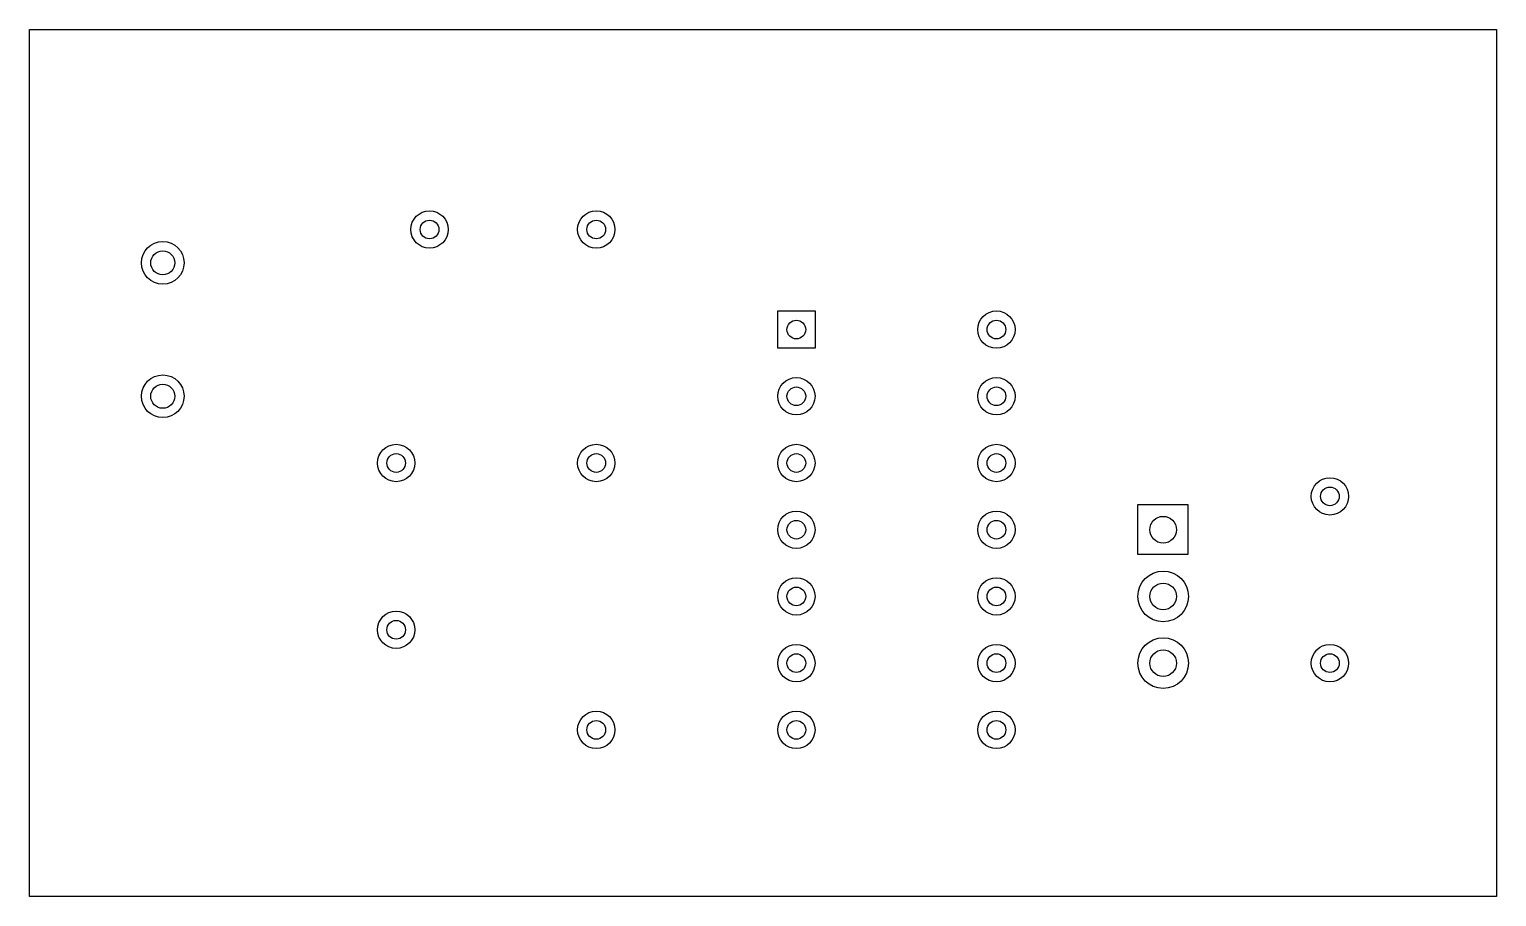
# Model space of a CAD drawing. Extents: x 0 to 55.9, y 0 to 33.
import ezdxf

# ---------------------------------------------------------------- set-up
doc = ezdxf.new("R2010")
doc.units = 0
doc.layers.get('0').update_dxf_attribs({"linetype": 'CONTINUOUS'})

msp = doc.modelspace()

# ---------------------------------------------------------------- linework, layer by layer
at = {"color": 7}
for p, q in [((0, 33.02), (55.88, 33.02)), ((0, 0), (0, 33.02)), ((55.88, 33.02), (55.88, 0)), ((28.499, 22.301), (29.921, 22.301)), ((28.499, 20.879), (28.499, 22.301)), ((29.921, 22.301), (29.921, 20.879)), ((29.921, 20.879), (28.499, 20.879)), ((42.215, 14.935), (44.12, 14.935)), ((42.215, 13.03), (42.215, 14.935)), ((44.12, 14.935), (44.12, 13.03)), ((44.12, 13.03), (42.215, 13.03)), ((55.88, 0), (0, 0))]:
    msp.add_line(p, q, dxfattribs=at)
for centre, radius in [((15.24, 25.4), 0.711), ((15.24, 25.4), 0.356), ((21.59, 25.4), 0.711), ((21.59, 25.4), 0.356), ((5.08, 24.13), 0.813), ((5.08, 24.13), 0.457), ((29.21, 21.59), 0.356), ((36.83, 21.59), 0.711), ((36.83, 21.59), 0.356), ((5.08, 19.05), 0.813), ((29.21, 19.05), 0.711), ((36.83, 19.05), 0.711), ((5.08, 19.05), 0.457), ((29.21, 19.05), 0.356), ((36.83, 19.05), 0.356), ((13.97, 16.51), 0.711), ((13.97, 16.51), 0.356), ((21.59, 16.51), 0.711), ((21.59, 16.51), 0.356), ((29.21, 16.51), 0.711), ((29.21, 16.51), 0.356), ((36.83, 16.51), 0.711), ((36.83, 16.51), 0.356), ((49.53, 15.24), 0.711), ((49.53, 15.24), 0.356), ((29.21, 13.97), 0.711), ((36.83, 13.97), 0.711), ((29.21, 13.97), 0.356), ((36.83, 13.97), 0.356), ((43.18, 13.97), 0.508), ((43.18, 11.43), 0.965), ((29.21, 11.43), 0.711), ((29.21, 11.43), 0.356), ((36.83, 11.43), 0.711), ((36.83, 11.43), 0.356), ((43.18, 11.43), 0.508), ((13.97, 10.16), 0.711), ((13.97, 10.16), 0.356), ((29.21, 8.89), 0.711), ((36.83, 8.89), 0.711), ((43.18, 8.89), 0.965), ((49.53, 8.89), 0.711), ((29.21, 8.89), 0.356), ((36.83, 8.89), 0.356), ((43.18, 8.89), 0.508), ((49.53, 8.89), 0.356), ((21.59, 6.35), 0.711), ((21.59, 6.35), 0.356), ((29.21, 6.35), 0.711), ((29.21, 6.35), 0.356), ((36.83, 6.35), 0.711), ((36.83, 6.35), 0.356)]:
    msp.add_circle(centre, radius, dxfattribs=at)

doc.saveas('drawing.dxf')
